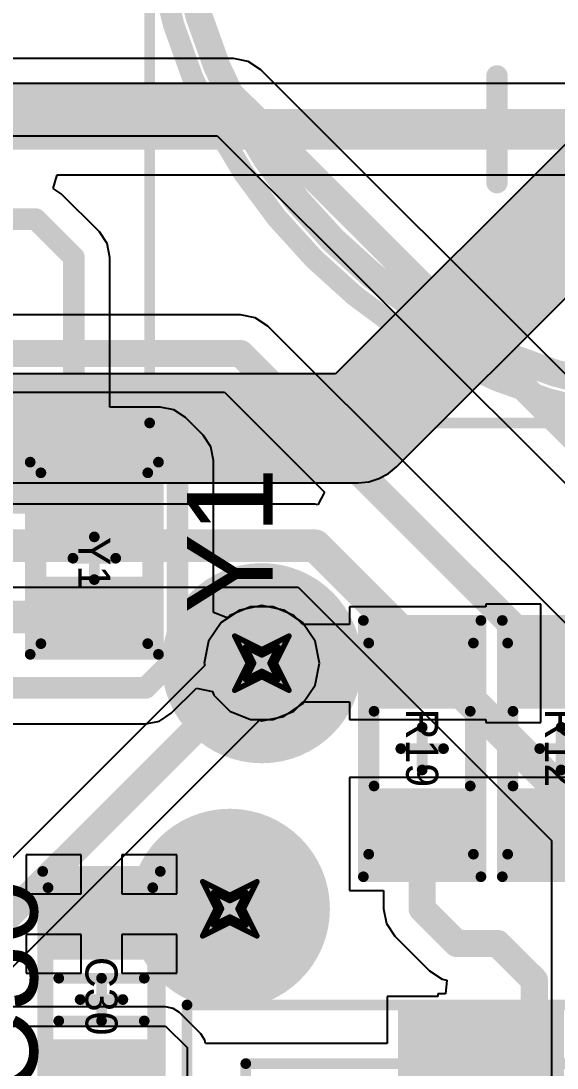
# Model space of a CAD drawing. Header units: millimetres. Extents: x -0.2 to 11.1, y -5.4 to 4.7.
# Drawn here: x 1.7184 to 1.9158, y 1.6381 to 2.0242 of the extents above; entities that cross this region are included whole.
import ezdxf

# ---------------------------------------------------------------- set-up
doc = ezdxf.new("R2010")
doc.units = ezdxf.units.MM
doc.header["$MEASUREMENT"] = 0
for name, color, linetype in [('BottomLayer', 5, 'Continuous'), ('DrillDrawing', 1, 'Continuous'), ('InternalPlane1', 76, 'Continuous'), ('InternalPlane2', 16, 'Continuous'), ('Mechanical1', 6, 'Continuous'), ('Mechanical3', 76, 'Continuous'), ('Mechanical5', 56, 'Continuous'), ('TopLayer', 1, 'Continuous'), ('TopOverlay', 2, 'Continuous'), ('TopPaste', 8, 'Continuous'), ('TopSolder', 216, 'Continuous'), ('ViaHoleLayer', 16, 'Continuous')]:
    doc.layers.add(name, color=color, linetype=linetype)
doc.styles.add('Arial', font='arial.ttf', dxfattribs={"height": 0.2})

# ---------------------------------------------------------------- blocks, each defined once
blk = doc.blocks.new('ABS05_4')
at = {"layer": 'TopLayer'}
for points in [[(-0.031496, 0.01968505), (-0.011811, 0.01968505), (-0.011811, -0.01968505), (-0.031496, -0.01968505)], [(0.0118111, 0.01968505), (0.0314961, 0.01968505), (0.0314961, -0.01968505), (0.0118111, -0.01968505)]]:
    blk.add_hatch(color=1, dxfattribs=at).paths.add_polyline_path(points)
at = {"layer": 'TopPaste'}
for points in [[(-0.036496, 0.02468505), (-0.006811, 0.02468505), (-0.006811, -0.02468505), (-0.036496, -0.02468505)], [(0.0068111, 0.02468505), (0.0364961, 0.02468505), (0.0364961, -0.02468505), (0.0068111, -0.02468505)]]:
    blk.add_hatch(color=8, dxfattribs=at).paths.add_polyline_path(points)
at = {"layer": 'TopSolder'}
for points in [[(-0.0334645, 0.02165355), (-0.0098425, 0.02165355), (-0.0098425, -0.02165355), (-0.0334645, -0.02165355)], [(0.0098426, 0.02165355), (0.0334646, 0.02165355), (0.0334646, -0.02165355), (0.0098426, -0.02165355)]]:
    blk.add_hatch(color=216, dxfattribs=at).paths.add_polyline_path(points)
at = {"layer": 'Mechanical1', "const_width": 0.003937}
for points in [[(-0.0314961, -0.019685), (-0.0314961, 0.019685)], [(0.0314961, 0.019685), (-0.0314961, 0.019685)], [(0.0314961, -0.019685), (0.0314961, 0.019685)], [(0.0314961, -0.019685), (-0.0314961, -0.019685)]]:
    blk.add_lwpolyline(points, dxfattribs=at)
at = {"layer": 'Mechanical1', "const_width": 0.0019685}
for points in [[(-0.0324803, 0.019685, 1), (-0.0305119, 0.019685, 1)], [(-0.0324803, 0.019685, 1), (-0.0305119, 0.019685, 1)], [(0.0305119, 0.019685, 1), (0.0324803, 0.019685, 1)], [(0.0305119, 0.019685, 1), (0.0324803, 0.019685, 1)], [(-0.0324803, -0.019685, 1), (-0.0305119, -0.019685, 1)], [(-0.0324803, -0.019685, 1), (-0.0305119, -0.019685, 1)], [(0.0305119, -0.019685, 1), (0.0324803, -0.019685, 1)], [(0.0305119, -0.019685, 1), (0.0324803, -0.019685, 1)]]:
    blk.add_lwpolyline(points, format="xyb", close=True, dxfattribs=at)
at = {"layer": 'Mechanical3', "const_width": 0.003937}
for points in [[(0.0354331, 0.023622), (-0.035433, 0.023622)], [(-0.035433, -0.023622), (-0.035433, 0.023622)], [(0.0354331, -0.023622), (0.0354331, 0.023622)], [(0, -0.007874), (0, 0.007874)], [(0.007874, 0), (-0.007874, 0)], [(0.0354331, -0.023622), (-0.035433, -0.023622)]]:
    blk.add_lwpolyline(points, dxfattribs=at)
at = {"layer": 'Mechanical3', "const_width": 0.0019685}
for points in [[(-0.0364172, 0.023622, 1), (-0.0344488, 0.023622, 1)], [(-0.0364172, 0.023622, 1), (-0.0344488, 0.023622, 1)], [(0.0344489, 0.023622, 1), (0.0364173, 0.023622, 1)], [(0.0344489, 0.023622, 1), (0.0364173, 0.023622, 1)], [(-0.0009842, 0.007874, 1), (0.0009842, 0.007874, 1)], [(-0.0088582, 0, 1), (-0.0068898, 0, 1)], [(0.0068898, 0, 1), (0.0088582, 0, 1)], [(-0.0009842, -0.007874, 1), (0.0009842, -0.007874, 1)], [(-0.0364172, -0.023622, 1), (-0.0344488, -0.023622, 1)], [(-0.0364172, -0.023622, 1), (-0.0344488, -0.023622, 1)], [(0.0344489, -0.023622, 1), (0.0364173, -0.023622, 1)], [(0.0344489, -0.023622, 1), (0.0364173, -0.023622, 1)]]:
    blk.add_lwpolyline(points, format="xyb", close=True, dxfattribs=at)
at = {"layer": 'Mechanical5', "const_width": 0.003937}
for points in [[(0.0354331, 0.023622), (-0.0354331, 0.023622)], [(-0.0354331, -0.023622), (-0.0354331, 0.023622)], [(0.0354331, -0.023622), (0.0354331, 0.023622)], [(0.0354331, -0.023622), (-0.0354331, -0.023622)]]:
    blk.add_lwpolyline(points, dxfattribs=at)
at = {"layer": 'Mechanical5', "const_width": 0.0019685}
for points in [[(-0.0364173, 0.023622, 1), (-0.0344489, 0.023622, 1)], [(-0.0364173, 0.023622, 1), (-0.0344489, 0.023622, 1)], [(0.0344489, 0.023622, 1), (0.0364173, 0.023622, 1)], [(0.0344489, 0.023622, 1), (0.0364173, 0.023622, 1)], [(-0.0364173, -0.023622, 1), (-0.0344489, -0.023622, 1)], [(-0.0364173, -0.023622, 1), (-0.0344489, -0.023622, 1)], [(0.0344489, -0.023622, 1), (0.0364173, -0.023622, 1)], [(0.0344489, -0.023622, 1), (0.0364173, -0.023622, 1)]]:
    blk.add_lwpolyline(points, format="xyb", close=True, dxfattribs=at)
at = {"layer": 'TopOverlay', "const_width": 0.003937}
for points in [[(0.0354331, 0.023622), (-0.0354331, 0.023622)], [(-0.0354331, -0.023622), (-0.0354331, 0.023622)], [(0.0354331, -0.023622), (0.0354331, 0.023622)], [(0.0354331, -0.023622), (-0.0354331, -0.023622)]]:
    blk.add_lwpolyline(points, dxfattribs=at)
at = {"layer": 'TopOverlay', "const_width": 0.0019685}
for points in [[(-0.0364173, 0.023622, 1), (-0.0344489, 0.023622, 1)], [(-0.0364173, 0.023622, 1), (-0.0344489, 0.023622, 1)], [(0.0344489, 0.023622, 1), (0.0364173, 0.023622, 1)], [(0.0344489, 0.023622, 1), (0.0364173, 0.023622, 1)], [(-0.0364173, -0.023622, 1), (-0.0344489, -0.023622, 1)], [(-0.0364173, -0.023622, 1), (-0.0344489, -0.023622, 1)], [(0.0344489, -0.023622, 1), (0.0364173, -0.023622, 1)], [(0.0344489, -0.023622, 1), (0.0364173, -0.023622, 1)]]:
    blk.add_lwpolyline(points, format="xyb", close=True, dxfattribs=at)
at = {"layer": 'Mechanical5'}
blk.add_text('Y1', height=0.011811, dxfattribs=at).set_placement((-0.0078713, -0.0059036))
blk = doc.blocks.new('LQFP_48_10')
at = {"layer": 'TopLayer'}
for points in [[(-0.14370075, -0.0629921), (-0.14370075, -0.0748031), (-0.19094485, -0.0748031), (-0.19094485, -0.0629921)], [(-0.14370075, -0.0826771), (-0.14370075, -0.0944881), (-0.19094485, -0.0944881), (-0.19094485, -0.0826771)], [(-0.14370075, -0.1023622), (-0.14370075, -0.1141732), (-0.19094485, -0.1141732), (-0.19094485, -0.1023622)]]:
    blk.add_hatch(color=1, dxfattribs=at).paths.add_polyline_path(points)
at = {"layer": 'TopPaste'}
for points in [[(-0.13870075, -0.0579921), (-0.13870075, -0.0798031), (-0.19594485, -0.0798031), (-0.19594485, -0.0579921)], [(-0.13870075, -0.0776771), (-0.13870075, -0.0994881), (-0.19594485, -0.0994881), (-0.19594485, -0.0776771)], [(-0.13870075, -0.0973622), (-0.13870075, -0.1191732), (-0.19594485, -0.1191732), (-0.19594485, -0.0973622)]]:
    blk.add_hatch(color=8, dxfattribs=at).paths.add_polyline_path(points)
at = {"layer": 'TopSolder'}
for points in [[(-0.14173225, -0.0610236), (-0.14173225, -0.0767716), (-0.19291335, -0.0767716), (-0.19291335, -0.0610236)], [(-0.14173225, -0.0807086), (-0.14173225, -0.0964566), (-0.19291335, -0.0964566), (-0.19291335, -0.0807086)], [(-0.14173225, -0.1003937), (-0.14173225, -0.1161417), (-0.19291335, -0.1161417), (-0.19291335, -0.1003937)]]:
    blk.add_hatch(color=216, dxfattribs=at).paths.add_polyline_path(points)
at = {"layer": 'Mechanical1', "const_width": 0.003937}
for points in [[(-0.1751969, -0.1751969), (-0.1751969, 0.1791339)], [(0.1791339, -0.1751969), (-0.1751969, -0.1751969)]]:
    blk.add_lwpolyline(points, dxfattribs=at)
at = {"layer": 'Mechanical1', "const_width": 0.0019685}
blk.add_lwpolyline([(-0.1761811, -0.1751969, 1), (-0.1742127, -0.1751969, 1)], format="xyb", close=True, dxfattribs=at)
blk.add_lwpolyline([(-0.1761811, -0.1751969, 1), (-0.1742127, -0.1751969, 1)], format="xyb", close=True, dxfattribs=at)
at = {"layer": 'Mechanical3', "const_width": 0.003937}
for points in [[(-0.1968504, -0.1968504), (-0.1968504, 0.1968504)], [(0.1968504, -0.1968504), (-0.1968504, -0.1968504)]]:
    blk.add_lwpolyline(points, dxfattribs=at)
at = {"layer": 'Mechanical3', "const_width": 0.0019685}
blk.add_lwpolyline([(-0.1978346, -0.1968504, 1), (-0.1958662, -0.1968504, 1)], format="xyb", close=True, dxfattribs=at)
blk.add_lwpolyline([(-0.1978346, -0.1968504, 1), (-0.1958662, -0.1968504, 1)], format="xyb", close=True, dxfattribs=at)
at = {"layer": 'Mechanical5', "const_width": 0.003937}
for points in [[(-0.1968504, -0.1968504), (-0.1968504, 0.1968504)], [(0.1968504, -0.1968504), (-0.1968504, -0.1968504)]]:
    blk.add_lwpolyline(points, dxfattribs=at)
at = {"layer": 'Mechanical5', "const_width": 0.0019685}
blk.add_lwpolyline([(-0.1978346, -0.1968504, 1), (-0.1958662, -0.1968504, 1)], format="xyb", close=True, dxfattribs=at)
blk.add_lwpolyline([(-0.1978346, -0.1968504, 1), (-0.1958662, -0.1968504, 1)], format="xyb", close=True, dxfattribs=at)
blk = doc.blocks.new('R0603_37')
at = {"layer": 'TopLayer'}
for points in [[(-0.0196889, -0.01771655), (-0.0433109, -0.01771655), (-0.0433109, 0.01771655), (-0.0196889, 0.01771655)], [(0.0196891, 0.01771655), (0.0433111, 0.01771655), (0.0433111, -0.01771655), (0.0196891, -0.01771655)]]:
    blk.add_hatch(color=1, dxfattribs=at).paths.add_polyline_path(points)
at = {"layer": 'TopPaste'}
for points in [[(-0.0146889, -0.02271655), (-0.0483109, -0.02271655), (-0.0483109, 0.02271655), (-0.0146889, 0.02271655)], [(0.0146891, 0.02271655), (0.0483111, 0.02271655), (0.0483111, -0.02271655), (0.0146891, -0.02271655)]]:
    blk.add_hatch(color=8, dxfattribs=at).paths.add_polyline_path(points)
at = {"layer": 'TopSolder'}
for points in [[(-0.0177204, -0.01968505), (-0.0452794, -0.01968505), (-0.0452794, 0.01968505), (-0.0177204, 0.01968505)], [(0.0177206, 0.01968505), (0.0452796, 0.01968505), (0.0452796, -0.01968505), (0.0177206, -0.01968505)]]:
    blk.add_hatch(color=216, dxfattribs=at).paths.add_polyline_path(points)
at = {"layer": 'Mechanical1', "const_width": 0.003937}
for points in [[(0.0389172, 0.0188754), (-0.0389172, 0.0188754)], [(-0.0389172, -0.019685), (-0.0389172, 0.0188754)], [(0.0389172, -0.019685), (0.0389172, 0.0188754)], [(0.0389172, -0.019685), (-0.0389172, -0.019685)]]:
    blk.add_lwpolyline(points, dxfattribs=at)
at = {"layer": 'Mechanical1', "const_width": 0.0019685}
for points in [[(-0.0399014, 0.0188754, 1), (-0.037933, 0.0188754, 1)], [(-0.0399014, 0.0188754, 1), (-0.037933, 0.0188754, 1)], [(0.037933, 0.0188754, 1), (0.0399014, 0.0188754, 1)], [(0.037933, 0.0188754, 1), (0.0399014, 0.0188754, 1)], [(-0.0399014, -0.019685, 1), (-0.037933, -0.019685, 1)], [(-0.0399014, -0.019685, 1), (-0.037933, -0.019685, 1)], [(0.037933, -0.019685, 1), (0.0399014, -0.019685, 1)], [(0.037933, -0.019685, 1), (0.0399014, -0.019685, 1)]]:
    blk.add_lwpolyline(points, format="xyb", close=True, dxfattribs=at)
at = {"layer": 'Mechanical3', "const_width": 0.003937}
for points in [[(-0.0472441, -0.0216535), (-0.0472441, 0.0216535)], [(0.0472441, 0.0216535), (-0.0472441, 0.0216535)], [(0.0472441, -0.0216535), (0.0472441, 0.0216535)], [(0, -0.007874), (0, 0.007874)], [(0.007874, 0), (-0.007874, 0)], [(0.0472441, -0.0216535), (-0.0472441, -0.0216535)]]:
    blk.add_lwpolyline(points, dxfattribs=at)
at = {"layer": 'Mechanical3', "const_width": 0.0019685}
for points in [[(-0.0482283, 0.0216535, 1), (-0.0462599, 0.0216535, 1)], [(-0.0482283, 0.0216535, 1), (-0.0462599, 0.0216535, 1)], [(0.0462599, 0.0216535, 1), (0.0482283, 0.0216535, 1)], [(0.0462599, 0.0216535, 1), (0.0482283, 0.0216535, 1)], [(-0.0009842, 0.007874, 1), (0.0009842, 0.007874, 1)], [(-0.0088582, 0, 1), (-0.0068898, 0, 1)], [(0.0068898, 0, 1), (0.0088582, 0, 1)], [(-0.0009842, -0.007874, 1), (0.0009842, -0.007874, 1)], [(-0.0482283, -0.0216535, 1), (-0.0462599, -0.0216535, 1)], [(-0.0482283, -0.0216535, 1), (-0.0462599, -0.0216535, 1)], [(0.0462599, -0.0216535, 1), (0.0482283, -0.0216535, 1)], [(0.0462599, -0.0216535, 1), (0.0482283, -0.0216535, 1)]]:
    blk.add_lwpolyline(points, format="xyb", close=True, dxfattribs=at)
at = {"layer": 'Mechanical5', "const_width": 0.003937}
for points in [[(-0.0472441, -0.0216535), (-0.0472441, 0.0216535)], [(0.0472441, 0.0216535), (-0.0472441, 0.0216535)], [(0.0472441, -0.0216535), (0.0472441, 0.0216535)], [(0.0472441, -0.0216535), (-0.0472441, -0.0216535)]]:
    blk.add_lwpolyline(points, dxfattribs=at)
at = {"layer": 'Mechanical5', "const_width": 0.0019685}
for points in [[(-0.0482283, 0.0216535, 1), (-0.0462599, 0.0216535, 1)], [(-0.0482283, 0.0216535, 1), (-0.0462599, 0.0216535, 1)], [(0.0462599, 0.0216535, 1), (0.0482283, 0.0216535, 1)], [(0.0462599, 0.0216535, 1), (0.0482283, 0.0216535, 1)], [(-0.0482283, -0.0216535, 1), (-0.0462599, -0.0216535, 1)], [(-0.0482283, -0.0216535, 1), (-0.0462599, -0.0216535, 1)], [(0.0462599, -0.0216535, 1), (0.0482283, -0.0216535, 1)], [(0.0462599, -0.0216535, 1), (0.0482283, -0.0216535, 1)]]:
    blk.add_lwpolyline(points, format="xyb", close=True, dxfattribs=at)
at = {"layer": 'TopOverlay', "const_width": 0.003937}
for points in [[(0.0137795, 0.0177165), (-0.0137795, 0.0177165)], [(0.0137795, -0.0177165), (-0.0137795, -0.0177165)]]:
    blk.add_lwpolyline(points, dxfattribs=at)
at = {"layer": 'TopOverlay', "const_width": 0.0019685}
for points in [[(-0.0147637, 0.0177165, 1), (-0.0127953, 0.0177165, 1)], [(0.0127953, 0.0177165, 1), (0.0147637, 0.0177165, 1)], [(-0.0147637, -0.0177165, 1), (-0.0127953, -0.0177165, 1)], [(0.0127953, -0.0177165, 1), (0.0147637, -0.0177165, 1)]]:
    blk.add_lwpolyline(points, format="xyb", close=True, dxfattribs=at)
at = {"layer": 'Mechanical5'}
blk.add_text('R19', height=0.011811, dxfattribs=at).set_placement((-0.0147588, -0.0059033))
blk = doc.blocks.new('R0603_44')
at = {"layer": 'TopLayer'}
for points in [[(-0.0196889, -0.01771655), (-0.0433109, -0.01771655), (-0.0433109, 0.01771655), (-0.0196889, 0.01771655)], [(0.0196891, 0.01771655), (0.0433111, 0.01771655), (0.0433111, -0.01771655), (0.0196891, -0.01771655)]]:
    blk.add_hatch(color=1, dxfattribs=at).paths.add_polyline_path(points)
at = {"layer": 'TopPaste'}
for points in [[(-0.0146889, -0.02271655), (-0.0483109, -0.02271655), (-0.0483109, 0.02271655), (-0.0146889, 0.02271655)], [(0.0146891, 0.02271655), (0.0483111, 0.02271655), (0.0483111, -0.02271655), (0.0146891, -0.02271655)]]:
    blk.add_hatch(color=8, dxfattribs=at).paths.add_polyline_path(points)
at = {"layer": 'TopSolder'}
for points in [[(-0.0177204, -0.01968505), (-0.0452794, -0.01968505), (-0.0452794, 0.01968505), (-0.0177204, 0.01968505)], [(0.0177206, 0.01968505), (0.0452796, 0.01968505), (0.0452796, -0.01968505), (0.0177206, -0.01968505)]]:
    blk.add_hatch(color=216, dxfattribs=at).paths.add_polyline_path(points)
at = {"layer": 'Mechanical1', "const_width": 0.003937}
for points in [[(0.0389172, 0.0188754), (-0.0389172, 0.0188754)], [(-0.0389172, -0.019685), (-0.0389172, 0.0188754)], [(0.0389172, -0.019685), (0.0389172, 0.0188754)], [(0.0389172, -0.019685), (-0.0389172, -0.019685)]]:
    blk.add_lwpolyline(points, dxfattribs=at)
at = {"layer": 'Mechanical1', "const_width": 0.0019685}
for points in [[(-0.0399014, 0.0188754, 1), (-0.037933, 0.0188754, 1)], [(-0.0399014, 0.0188754, 1), (-0.037933, 0.0188754, 1)], [(0.037933, 0.0188754, 1), (0.0399014, 0.0188754, 1)], [(0.037933, 0.0188754, 1), (0.0399014, 0.0188754, 1)], [(-0.0399014, -0.019685, 1), (-0.037933, -0.019685, 1)], [(-0.0399014, -0.019685, 1), (-0.037933, -0.019685, 1)], [(0.037933, -0.019685, 1), (0.0399014, -0.019685, 1)], [(0.037933, -0.019685, 1), (0.0399014, -0.019685, 1)]]:
    blk.add_lwpolyline(points, format="xyb", close=True, dxfattribs=at)
at = {"layer": 'Mechanical3', "const_width": 0.003937}
for points in [[(-0.0472441, -0.0216535), (-0.0472441, 0.0216535)], [(0.0472441, 0.0216535), (-0.0472441, 0.0216535)], [(0.0472441, -0.0216535), (0.0472441, 0.0216535)], [(0, -0.007874), (0, 0.007874)], [(0.007874, 0), (-0.007874, 0)], [(0.0472441, -0.0216535), (-0.0472441, -0.0216535)]]:
    blk.add_lwpolyline(points, dxfattribs=at)
at = {"layer": 'Mechanical3', "const_width": 0.0019685}
for points in [[(-0.0482283, 0.0216535, 1), (-0.0462599, 0.0216535, 1)], [(-0.0482283, 0.0216535, 1), (-0.0462599, 0.0216535, 1)], [(0.0462599, 0.0216535, 1), (0.0482283, 0.0216535, 1)], [(0.0462599, 0.0216535, 1), (0.0482283, 0.0216535, 1)], [(-0.0009842, 0.007874, 1), (0.0009842, 0.007874, 1)], [(-0.0088582, 0, 1), (-0.0068898, 0, 1)], [(0.0068898, 0, 1), (0.0088582, 0, 1)], [(-0.0009842, -0.007874, 1), (0.0009842, -0.007874, 1)], [(-0.0482283, -0.0216535, 1), (-0.0462599, -0.0216535, 1)], [(-0.0482283, -0.0216535, 1), (-0.0462599, -0.0216535, 1)], [(0.0462599, -0.0216535, 1), (0.0482283, -0.0216535, 1)], [(0.0462599, -0.0216535, 1), (0.0482283, -0.0216535, 1)]]:
    blk.add_lwpolyline(points, format="xyb", close=True, dxfattribs=at)
at = {"layer": 'Mechanical5', "const_width": 0.003937}
for points in [[(-0.0472441, -0.0216535), (-0.0472441, 0.0216535)], [(0.0472441, 0.0216535), (-0.0472441, 0.0216535)], [(0.0472441, -0.0216535), (0.0472441, 0.0216535)], [(0.0472441, -0.0216535), (-0.0472441, -0.0216535)]]:
    blk.add_lwpolyline(points, dxfattribs=at)
at = {"layer": 'Mechanical5', "const_width": 0.0019685}
for points in [[(-0.0482283, 0.0216535, 1), (-0.0462599, 0.0216535, 1)], [(-0.0482283, 0.0216535, 1), (-0.0462599, 0.0216535, 1)], [(0.0462599, 0.0216535, 1), (0.0482283, 0.0216535, 1)], [(0.0462599, 0.0216535, 1), (0.0482283, 0.0216535, 1)], [(-0.0482283, -0.0216535, 1), (-0.0462599, -0.0216535, 1)], [(-0.0482283, -0.0216535, 1), (-0.0462599, -0.0216535, 1)], [(0.0462599, -0.0216535, 1), (0.0482283, -0.0216535, 1)], [(0.0462599, -0.0216535, 1), (0.0482283, -0.0216535, 1)]]:
    blk.add_lwpolyline(points, format="xyb", close=True, dxfattribs=at)
at = {"layer": 'TopOverlay', "const_width": 0.003937}
for points in [[(0.0137795, 0.0177165), (-0.0137795, 0.0177165)], [(0.0137795, -0.0177165), (-0.0137795, -0.0177165)]]:
    blk.add_lwpolyline(points, dxfattribs=at)
at = {"layer": 'TopOverlay', "const_width": 0.0019685}
for points in [[(-0.0147637, 0.0177165, 1), (-0.0127953, 0.0177165, 1)], [(0.0127953, 0.0177165, 1), (0.0147637, 0.0177165, 1)], [(-0.0147637, -0.0177165, 1), (-0.0127953, -0.0177165, 1)], [(0.0127953, -0.0177165, 1), (0.0147637, -0.0177165, 1)]]:
    blk.add_lwpolyline(points, format="xyb", close=True, dxfattribs=at)
at = {"layer": 'Mechanical5'}
blk.add_text('R12', height=0.011811, dxfattribs=at).set_placement((-0.0147589, -0.0059032))
blk = doc.blocks.new('C0603_CER_98')
at = {"layer": 'TopLayer'}
for points in [[(-0.0196889, -0.01771655), (-0.0433109, -0.01771655), (-0.0433109, 0.01771655), (-0.0196889, 0.01771655)], [(0.0196891, 0.01771655), (0.0433111, 0.01771655), (0.0433111, -0.01771655), (0.0196891, -0.01771655)]]:
    blk.add_hatch(color=1, dxfattribs=at).paths.add_polyline_path(points)
at = {"layer": 'TopPaste'}
for points in [[(-0.0146889, -0.02271655), (-0.0483109, -0.02271655), (-0.0483109, 0.02271655), (-0.0146889, 0.02271655)], [(0.0146891, 0.02271655), (0.0483111, 0.02271655), (0.0483111, -0.02271655), (0.0146891, -0.02271655)]]:
    blk.add_hatch(color=8, dxfattribs=at).paths.add_polyline_path(points)
at = {"layer": 'TopSolder'}
for points in [[(-0.0177204, -0.01968505), (-0.0452794, -0.01968505), (-0.0452794, 0.01968505), (-0.0177204, 0.01968505)], [(0.0177206, 0.01968505), (0.0452796, 0.01968505), (0.0452796, -0.01968505), (0.0177206, -0.01968505)]]:
    blk.add_hatch(color=216, dxfattribs=at).paths.add_polyline_path(points)
at = {"layer": 'Mechanical1', "const_width": 0.003937}
for points in [[(0.0433071, 0.0188754), (-0.0412416, 0.0188754)], [(-0.0412416, -0.019685), (-0.0412416, 0.0188754)], [(0.0433071, -0.019685), (0.0433071, 0.0188754)], [(0.0433071, -0.019685), (-0.0412416, -0.019685)]]:
    blk.add_lwpolyline(points, dxfattribs=at)
at = {"layer": 'Mechanical1', "const_width": 0.0019685}
for points in [[(-0.0422258, 0.0188754, 1), (-0.0402574, 0.0188754, 1)], [(-0.0422258, 0.0188754, 1), (-0.0402574, 0.0188754, 1)], [(0.0423229, 0.0188754, 1), (0.0442913, 0.0188754, 1)], [(0.0423229, 0.0188754, 1), (0.0442913, 0.0188754, 1)], [(-0.0422258, -0.019685, 1), (-0.0402574, -0.019685, 1)], [(-0.0422258, -0.019685, 1), (-0.0402574, -0.019685, 1)], [(0.0423229, -0.019685, 1), (0.0442913, -0.019685, 1)], [(0.0423229, -0.019685, 1), (0.0442913, -0.019685, 1)]]:
    blk.add_lwpolyline(points, format="xyb", close=True, dxfattribs=at)
at = {"layer": 'Mechanical3', "const_width": 0.003937}
for points in [[(-0.0472441, -0.0216535), (-0.0472441, 0.0216535)], [(0.0472441, 0.0216535), (-0.0472441, 0.0216535)], [(0.0472441, -0.0216535), (0.0472441, 0.0216535)], [(0, -0.007874), (0, 0.007874)], [(0.007874, 0), (-0.007874, 0)], [(0.0472441, -0.0216535), (-0.0472441, -0.0216535)]]:
    blk.add_lwpolyline(points, dxfattribs=at)
at = {"layer": 'Mechanical3', "const_width": 0.0019685}
for points in [[(-0.0482283, 0.0216535, 1), (-0.0462599, 0.0216535, 1)], [(-0.0482283, 0.0216535, 1), (-0.0462599, 0.0216535, 1)], [(0.0462599, 0.0216535, 1), (0.0482283, 0.0216535, 1)], [(0.0462599, 0.0216535, 1), (0.0482283, 0.0216535, 1)], [(-0.0009842, 0.007874, 1), (0.0009842, 0.007874, 1)], [(-0.0088582, 0, 1), (-0.0068898, 0, 1)], [(0.0068898, 0, 1), (0.0088582, 0, 1)], [(-0.0009842, -0.007874, 1), (0.0009842, -0.007874, 1)], [(-0.0482283, -0.0216535, 1), (-0.0462599, -0.0216535, 1)], [(-0.0482283, -0.0216535, 1), (-0.0462599, -0.0216535, 1)], [(0.0462599, -0.0216535, 1), (0.0482283, -0.0216535, 1)], [(0.0462599, -0.0216535, 1), (0.0482283, -0.0216535, 1)]]:
    blk.add_lwpolyline(points, format="xyb", close=True, dxfattribs=at)
at = {"layer": 'Mechanical5', "const_width": 0.003937}
for points in [[(-0.0472441, -0.0216535), (-0.0472441, 0.0216535)], [(0.0472441, 0.0216535), (-0.0472441, 0.0216535)], [(0.0472441, -0.0216535), (0.0472441, 0.0216535)], [(0.0472441, -0.0216535), (-0.0472441, -0.0216535)]]:
    blk.add_lwpolyline(points, dxfattribs=at)
at = {"layer": 'Mechanical5', "const_width": 0.0019685}
for points in [[(-0.0482283, 0.0216535, 1), (-0.0462599, 0.0216535, 1)], [(-0.0482283, 0.0216535, 1), (-0.0462599, 0.0216535, 1)], [(0.0462599, 0.0216535, 1), (0.0482283, 0.0216535, 1)], [(0.0462599, 0.0216535, 1), (0.0482283, 0.0216535, 1)], [(-0.0482283, -0.0216535, 1), (-0.0462599, -0.0216535, 1)], [(-0.0482283, -0.0216535, 1), (-0.0462599, -0.0216535, 1)], [(0.0462599, -0.0216535, 1), (0.0482283, -0.0216535, 1)], [(0.0462599, -0.0216535, 1), (0.0482283, -0.0216535, 1)]]:
    blk.add_lwpolyline(points, format="xyb", close=True, dxfattribs=at)
at = {"layer": 'TopOverlay', "const_width": 0.003937}
for points in [[(-0.007874, -0.015748), (-0.007874, 0.015748)], [(0.007874, -0.015748), (0.007874, 0.015748)]]:
    blk.add_lwpolyline(points, dxfattribs=at)
at = {"layer": 'TopOverlay', "const_width": 0.0019685}
for points in [[(-0.0088582, 0.015748, 1), (-0.0068898, 0.015748, 1)], [(0.0068898, 0.015748, 1), (0.0088582, 0.015748, 1)], [(-0.0088582, -0.015748, 1), (-0.0068898, -0.015748, 1)], [(0.0068898, -0.015748, 1), (0.0088582, -0.015748, 1)]]:
    blk.add_lwpolyline(points, format="xyb", close=True, dxfattribs=at)
at = {"layer": 'Mechanical5'}
blk.add_text('C30', height=0.011811, dxfattribs=at).set_placement((-0.0157427, -0.0059033))
blk = doc.blocks.new('CAP_RADIAL_D10_P5_109')
at = {"layer": 'Mechanical1', "const_width": 0.003937}
for points in [[(0.2066929, 0.2066929), (-0.206693, 0.2066929)], [(0.2066929, 0.2066929), (0.2066929, -0.2066929)]]:
    blk.add_lwpolyline(points, dxfattribs=at)
at = {"layer": 'Mechanical1', "const_width": 0.0019685}
blk.add_lwpolyline([(0.2057087, 0.2066929, 1), (0.2076771, 0.2066929, 1)], format="xyb", close=True, dxfattribs=at)
blk.add_lwpolyline([(0.2057087, 0.2066929, 1), (0.2076771, 0.2066929, 1)], format="xyb", close=True, dxfattribs=at)
at = {"layer": 'Mechanical3', "const_width": 0.01}
blk.add_lwpolyline([(0.1968504, 0, 1), (-0.1968504, 0, 1)], format="xyb", close=True, dxfattribs=at)
at = {"layer": 'Mechanical5', "const_width": 0.01}
blk.add_lwpolyline([(0.1968504, 0, 1), (-0.1968504, 0, 1)], format="xyb", close=True, dxfattribs=at)
at = {"layer": 'TopOverlay'}
for points, const_width in [([(0.2066929, 0, 1), (-0.2066929, 0, 1)], 0.007874), ([(0.0767717, 0.1181102, 1), (0.0807087, 0.1181102, 1)], 0.003937), ([(0.0570866, 0.0984252, 1), (0.0610236, 0.0984252, 1)], 0.003937), ([(0.0964567, 0.0984252, 1), (0.1003937, 0.0984252, 1)], 0.003937), ([(0.0767717, 0.0787402, 1), (0.0807087, 0.0787402, 1)], 0.003937)]:
    blk.add_lwpolyline(points, format="xyb", close=True, dxfattribs=dict(at, const_width=const_width))
at = {"layer": 'TopOverlay', "const_width": 0.007874}
for points in [[(0.0787402, 0.1181102), (0.0787402, 0.0787402)], [(0.0984252, 0.0984252), (0.0590551, 0.0984252)]]:
    blk.add_lwpolyline(points, dxfattribs=at)

msp = doc.modelspace()

# ---------------------------------------------------------------- hatches: boundary and pattern name
at = {"layer": 'BottomLayer'}
h = msp.add_hatch(color=5, dxfattribs=at)
edge = h.paths.add_edge_path()
edge.add_arc((1.8070866, 1.7874016), 0.011811, 0, 360)
h = msp.add_hatch(color=5, dxfattribs=at)
edge = h.paths.add_edge_path()
edge.add_arc((1.7952756, 1.6968504), 0.011811, 0, 360)
at = {"layer": 'InternalPlane1'}
h = msp.add_hatch(color=76, dxfattribs=at)
edge = h.paths.add_edge_path()
edge.add_arc((1.8070866, 1.7874016), 0.0368897, 0, 360)
at = {"layer": 'InternalPlane2'}
h = msp.add_hatch(color=16, dxfattribs=at)
edge = h.paths.add_edge_path()
edge.add_arc((1.8070866, 1.7874016), 0.0368897, 0, 360)
h = msp.add_hatch(color=16, dxfattribs=at)
edge = h.paths.add_edge_path()
edge.add_arc((1.7952756, 1.6968504), 0.0368897, 0, 360)
at = {"layer": 'TopLayer'}
h = msp.add_hatch(color=1, dxfattribs=at)
edge = h.paths.add_edge_path()
edge.add_arc((1.8070866, 1.7874016), 0.011811, 0, 360)
h = msp.add_hatch(color=1, dxfattribs=at)
edge = h.paths.add_edge_path()
edge.add_arc((1.7952756, 1.6968504), 0.011811, 0, 360)
at = {"layer": 'ViaHoleLayer'}
h = msp.add_hatch(color=16, dxfattribs=at)
edge = h.paths.add_edge_path()
edge.add_arc((1.8070866, 1.7874016), 0.0068897, 0, 360)
h = msp.add_hatch(color=16, dxfattribs=at)
edge = h.paths.add_edge_path()
edge.add_arc((1.7952756, 1.6968504), 0.0068897, 0, 360)

# ---------------------------------------------------------------- linework, layer by layer
at = {"layer": 'BottomLayer'}
for p, q in [((1.7966037, 2.0103373), (1.4055118, 2.0103373)), ((1.7966042, 2.0103374), (1.7966037, 2.0103373)), ((1.8020667, 2.0092507), (1.7966042, 2.0103374)), ((1.8066977, 2.0061565), (1.8020667, 2.0092507)), ((2.0002655, 1.8125887), (1.8066977, 2.0061565)), ((1.4114244, 1.9817887), (1.7906915, 1.9817887)), ((1.7906915, 1.9817887), (1.9800785, 1.7924017)), ((1.7992121, 1.9158491), (1.4249402, 1.9158491)), ((1.7992126, 1.9158492), (1.7992121, 1.9158491)), ((1.8046751, 1.9147625), (1.7992126, 1.9158492)), ((1.8093061, 1.9116683), (1.8046751, 1.9147625)), ((1.9547315, 1.7662428), (1.8093061, 1.9116683)), ((1.4249402, 1.8873005), (1.7932999, 1.8873005)), ((1.7932999, 1.8873005), (1.8301773, 1.8504231)), ((1.8301773, 1.8504231), (1.8277142, 1.8458151)), ((1.8267716, 1.8460026), (1.5706289, 1.8460026)), ((1.8277142, 1.8458151), (1.8267716, 1.8460026)), ((1.5769639, 1.8154148), (1.8204367, 1.8154148)), ((1.8204367, 1.8154148), (1.91384, 1.7220114)), ((1.7989666, 1.8070051), (1.7920827, 1.8024055)), ((1.8070866, 1.8086203), (1.7989666, 1.8070051)), ((1.8152066, 1.8070051), (1.8070866, 1.8086203)), ((1.8220905, 1.8024055), (1.8152066, 1.8070051)), ((1.7920827, 1.8024055), (1.7874831, 1.7955216)), ((1.8266901, 1.7955216), (1.8220905, 1.8024055)), ((1.7874831, 1.7955216), (1.7858679, 1.7874016)), ((1.8283053, 1.7874016), (1.8266901, 1.7955216)), ((1.7860391, 1.7865411), (1.5292766, 1.5297786)), ((1.7858679, 1.7874016), (1.7860391, 1.7865411)), ((1.8266901, 1.7792816), (1.8283053, 1.7874016)), ((1.8220905, 1.7723977), (1.8266901, 1.7792816)), ((1.8152066, 1.7677981), (1.8220905, 1.7723977)), ((1.5536444, 1.5137724), (1.8062261, 1.7663541)), ((1.8062261, 1.7663541), (1.8070866, 1.7661829)), ((1.8070866, 1.7661829), (1.8152066, 1.7677981)), ((1.91384, 1.7220114), (1.91384, 1.5669291))]:
    msp.add_line(p, q, dxfattribs=at)
for points, const_width in [([(1.4055118, 1.996063), (1.7966042, 1.996063)], 0.01), ([(1.7966042, 1.996063), (2.001126, 1.7915412)], 0.01), ([(1.4094488, 1.9015748), (1.7992126, 1.9015748)], 0.01), ([(1.7992126, 1.9015748), (1.9488189, 1.7519685)], 0.01), ([(1.5706289, 1.8307087), (1.8267716, 1.8307087)], 0.012), ([(1.8267716, 1.8307087), (1.9291339, 1.7283464)], 0.012), ([(1.5393701, 1.5196851), (1.8070866, 1.7874016)], 0.01)]:
    msp.add_lwpolyline(points, dxfattribs=dict(at, const_width=const_width))
for points, const_width in [([(1.7941042, 1.996063, 1), (1.7991042, 1.996063, 1)], 0.005), ([(1.7941042, 1.996063, 1), (1.7991042, 1.996063, 1)], 0.005), ([(1.7967126, 1.9015748, 1), (1.8017126, 1.9015748, 1)], 0.005), ([(1.7967126, 1.9015748, 1), (1.8017126, 1.9015748, 1)], 0.005), ([(1.8237716, 1.8307087, 1), (1.8297716, 1.8307087, 1)], 0.006), ([(1.8237716, 1.8307087, 1), (1.8297716, 1.8307087, 1)], 0.006), ([(1.8045866, 1.7874016, 1), (1.8095866, 1.7874016, 1)], 0.005)]:
    msp.add_lwpolyline(points, format="xyb", close=True, dxfattribs=dict(at, const_width=const_width))
at = {"layer": 'DrillDrawing', "const_width": 0.002}
for points in [[(1.7970866, 1.7974016), (1.8070866, 1.7924016)], [(1.7970866, 1.7974016), (1.8020866, 1.7874016)], [(1.8070866, 1.7924016), (1.8170866, 1.7974016)], [(1.8120866, 1.7874016), (1.8170866, 1.7974016)], [(1.8010866, 1.7934016), (1.8070866, 1.7904016)], [(1.8010866, 1.7934016), (1.8040866, 1.7874016)], [(1.8070866, 1.7904016), (1.8130866, 1.7934016)], [(1.8100866, 1.7874016), (1.8130866, 1.7934016)], [(1.7970866, 1.7774016), (1.8020866, 1.7874016)], [(1.8010866, 1.7814016), (1.8040866, 1.7874016)], [(1.8100866, 1.7874016), (1.8130866, 1.7814016)], [(1.8120866, 1.7874016), (1.8170866, 1.7774016)], [(1.8010866, 1.7814016), (1.8070866, 1.7844016)], [(1.8070866, 1.7844016), (1.8130866, 1.7814016)], [(1.7970866, 1.7774016), (1.8070866, 1.7824016)], [(1.8070866, 1.7824016), (1.8170866, 1.7774016)], [(1.7852756, 1.7068504), (1.7952756, 1.7018504)], [(1.7852756, 1.7068504), (1.7902756, 1.6968504)], [(1.7952756, 1.7018504), (1.8052756, 1.7068504)], [(1.8002756, 1.6968504), (1.8052756, 1.7068504)], [(1.7892756, 1.7028504), (1.7952756, 1.6998504)], [(1.7892756, 1.7028504), (1.7922756, 1.6968504)], [(1.7952756, 1.6998504), (1.8012756, 1.7028504)], [(1.7982756, 1.6968504), (1.8012756, 1.7028504)], [(1.7852756, 1.6868504), (1.7902756, 1.6968504)], [(1.7892756, 1.6908504), (1.7922756, 1.6968504)], [(1.7892756, 1.6908504), (1.7952756, 1.6938504)], [(1.7952756, 1.6938504), (1.8012756, 1.6908504)], [(1.7982756, 1.6968504), (1.8012756, 1.6908504)], [(1.8002756, 1.6968504), (1.8052756, 1.6868504)], [(1.7852756, 1.6868504), (1.7952756, 1.6918504)], [(1.7952756, 1.6918504), (1.8052756, 1.6868504)]]:
    msp.add_lwpolyline(points, dxfattribs=at)
at = {"layer": 'DrillDrawing', "const_width": 0.001}
for points in [[(1.7965866, 1.7974016, 1), (1.7975866, 1.7974016, 1)], [(1.7965866, 1.7974016, 1), (1.7975866, 1.7974016, 1)], [(1.8165866, 1.7974016, 1), (1.8175866, 1.7974016, 1)], [(1.8165866, 1.7974016, 1), (1.8175866, 1.7974016, 1)], [(1.8005866, 1.7934016, 1), (1.8015866, 1.7934016, 1)], [(1.8005866, 1.7934016, 1), (1.8015866, 1.7934016, 1)], [(1.8065866, 1.7924016, 1), (1.8075866, 1.7924016, 1)], [(1.8065866, 1.7924016, 1), (1.8075866, 1.7924016, 1)], [(1.8065866, 1.7904016, 1), (1.8075866, 1.7904016, 1)], [(1.8065866, 1.7904016, 1), (1.8075866, 1.7904016, 1)], [(1.8125866, 1.7934016, 1), (1.8135866, 1.7934016, 1)], [(1.8125866, 1.7934016, 1), (1.8135866, 1.7934016, 1)], [(1.8015866, 1.7874016, 1), (1.8025866, 1.7874016, 1)], [(1.8015866, 1.7874016, 1), (1.8025866, 1.7874016, 1)], [(1.8035866, 1.7874016, 1), (1.8045866, 1.7874016, 1)], [(1.8035866, 1.7874016, 1), (1.8045866, 1.7874016, 1)], [(1.8095866, 1.7874016, 1), (1.8105866, 1.7874016, 1)], [(1.8095866, 1.7874016, 1), (1.8105866, 1.7874016, 1)], [(1.8115866, 1.7874016, 1), (1.8125866, 1.7874016, 1)], [(1.8115866, 1.7874016, 1), (1.8125866, 1.7874016, 1)], [(1.8065866, 1.7844016, 1), (1.8075866, 1.7844016, 1)], [(1.8065866, 1.7844016, 1), (1.8075866, 1.7844016, 1)], [(1.8005866, 1.7814016, 1), (1.8015866, 1.7814016, 1)], [(1.8005866, 1.7814016, 1), (1.8015866, 1.7814016, 1)], [(1.8065866, 1.7824016, 1), (1.8075866, 1.7824016, 1)], [(1.8065866, 1.7824016, 1), (1.8075866, 1.7824016, 1)], [(1.8125866, 1.7814016, 1), (1.8135866, 1.7814016, 1)], [(1.8125866, 1.7814016, 1), (1.8135866, 1.7814016, 1)], [(1.7965866, 1.7774016, 1), (1.7975866, 1.7774016, 1)], [(1.7965866, 1.7774016, 1), (1.7975866, 1.7774016, 1)], [(1.8165866, 1.7774016, 1), (1.8175866, 1.7774016, 1)], [(1.8165866, 1.7774016, 1), (1.8175866, 1.7774016, 1)], [(1.7847756, 1.7068504, 1), (1.7857756, 1.7068504, 1)], [(1.7847756, 1.7068504, 1), (1.7857756, 1.7068504, 1)], [(1.8047756, 1.7068504, 1), (1.8057756, 1.7068504, 1)], [(1.8047756, 1.7068504, 1), (1.8057756, 1.7068504, 1)], [(1.7887756, 1.7028504, 1), (1.7897756, 1.7028504, 1)], [(1.7887756, 1.7028504, 1), (1.7897756, 1.7028504, 1)], [(1.7947756, 1.7018504, 1), (1.7957756, 1.7018504, 1)], [(1.7947756, 1.7018504, 1), (1.7957756, 1.7018504, 1)], [(1.8007756, 1.7028504, 1), (1.8017756, 1.7028504, 1)], [(1.8007756, 1.7028504, 1), (1.8017756, 1.7028504, 1)], [(1.7947756, 1.6998504, 1), (1.7957756, 1.6998504, 1)], [(1.7947756, 1.6998504, 1), (1.7957756, 1.6998504, 1)], [(1.7897756, 1.6968504, 1), (1.7907756, 1.6968504, 1)], [(1.7897756, 1.6968504, 1), (1.7907756, 1.6968504, 1)], [(1.7917756, 1.6968504, 1), (1.7927756, 1.6968504, 1)], [(1.7917756, 1.6968504, 1), (1.7927756, 1.6968504, 1)], [(1.7947756, 1.6938504, 1), (1.7957756, 1.6938504, 1)], [(1.7947756, 1.6938504, 1), (1.7957756, 1.6938504, 1)], [(1.7977756, 1.6968504, 1), (1.7987756, 1.6968504, 1)], [(1.7977756, 1.6968504, 1), (1.7987756, 1.6968504, 1)], [(1.7997756, 1.6968504, 1), (1.8007756, 1.6968504, 1)], [(1.7997756, 1.6968504, 1), (1.8007756, 1.6968504, 1)], [(1.7887756, 1.6908504, 1), (1.7897756, 1.6908504, 1)], [(1.7887756, 1.6908504, 1), (1.7897756, 1.6908504, 1)], [(1.7947756, 1.6918504, 1), (1.7957756, 1.6918504, 1)], [(1.7947756, 1.6918504, 1), (1.7957756, 1.6918504, 1)], [(1.8007756, 1.6908504, 1), (1.8017756, 1.6908504, 1)], [(1.8007756, 1.6908504, 1), (1.8017756, 1.6908504, 1)], [(1.7847756, 1.6868504, 1), (1.7857756, 1.6868504, 1)], [(1.7847756, 1.6868504, 1), (1.7857756, 1.6868504, 1)], [(1.8047756, 1.6868504, 1), (1.8057756, 1.6868504, 1)], [(1.8047756, 1.6868504, 1), (1.8057756, 1.6868504, 1)]]:
    msp.add_lwpolyline(points, format="xyb", close=True, dxfattribs=at)
at = {"layer": 'InternalPlane1', "const_width": 0.01}
for points in [[(1.7860788, 1.7221185, -0.176326980708465), (1.8044724, 1.7221185)], [(1.7700075, 1.6876536, -0.176326980708465), (1.7700075, 1.7060472)], [(1.8205437, 1.7060472, -0.1763269807084648), (1.8205437, 1.6876536)], [(1.8044724, 1.6715823, -0.176326980708465), (1.7860788, 1.6715823)]]:
    msp.add_lwpolyline(points, format="xyb", dxfattribs=at)
at = {"layer": 'InternalPlane1', "const_width": 0.005}
for points in [[(1.7835788, 1.7221185, 1), (1.7885788, 1.7221185, 1)], [(1.8019724, 1.7221185, 1), (1.8069724, 1.7221185, 1)], [(1.7675075, 1.7060472, 1), (1.7725075, 1.7060472, 1)], [(1.8180437, 1.7060472, 1), (1.8230437, 1.7060472, 1)], [(1.7675075, 1.6876536, 1), (1.7725075, 1.6876536, 1)], [(1.8180437, 1.6876536, 1), (1.8230437, 1.6876536, 1)], [(1.7835788, 1.6715823, 1), (1.7885788, 1.6715823, 1)], [(1.8019724, 1.6715823, 1), (1.8069724, 1.6715823, 1)]]:
    msp.add_lwpolyline(points, format="xyb", close=True, dxfattribs=at)
at = {"layer": 'InternalPlane2'}
for p, q in [((2.304687, 2.3646043), (1.8341952, 1.8941125)), ((1.8567302, 1.8598051), (2.327222, 2.3302969)), ((1.8341952, 1.8941125), (1.1023622, 1.8941125)), ((1.8502103, 1.8554487), (1.8536848, 1.8573058)), ((1.8536848, 1.8573058), (1.8567302, 1.8598051)), ((1.1106866, 1.8539189), (1.8425196, 1.8539189)), ((1.8425196, 1.8539189), (1.8464403, 1.854305)), ((1.8464403, 1.854305), (1.8502103, 1.8554487))]:
    msp.add_line(p, q, dxfattribs=at)
at = {"layer": 'InternalPlane2', "const_width": 0.04}
for points in [[(1.8425196, 1.8740157), (2.3188976, 2.3503937)], [(1.1023622, 1.8740157), (1.8425196, 1.8740157)]]:
    msp.add_lwpolyline(points, dxfattribs=at)
at = {"layer": 'InternalPlane2', "const_width": 0.02}
msp.add_lwpolyline([(1.8325196, 1.8740157, 1), (1.8525196, 1.8740157, 1)], format="xyb", close=True, dxfattribs=at)
msp.add_lwpolyline([(1.8325196, 1.8740157, 1), (1.8525196, 1.8740157, 1)], format="xyb", close=True, dxfattribs=at)
at = {"layer": 'TopLayer'}
for p, q in [((1.9268722, 2.0010753), (1.6532775, 2.0010753)), ((1.7302247, 1.9624287), (1.7317415, 1.9674287)), ((1.7317415, 1.9674287), (1.9268722, 1.9674287)), ((1.7331392, 1.9604813), (1.7302247, 1.9624287)), ((1.7472401, 1.9463804), (1.7331392, 1.9604813)), ((1.7501134, 1.9420802), (1.7472401, 1.9463804)), ((1.7511223, 1.9370079), (1.7501134, 1.9420802)), ((1.7511223, 1.881853), (1.7511223, 1.9370079)), ((1.7696248, 1.881853), (1.7511223, 1.881853)), ((1.7746972, 1.880844), (1.7696248, 1.881853)), ((1.7789973, 1.8779708), (1.7746972, 1.880844)), ((1.785441, 1.8715271), (1.7789973, 1.8779708)), ((1.7883143, 1.8672269), (1.785441, 1.8715271)), ((1.7893232, 1.8621546), (1.7883143, 1.8672269)), ((1.7893232, 1.8061405), (1.7893232, 1.8621546)), ((1.802947, 1.8082126), (1.7952981, 1.8050443)), ((1.8112262, 1.8082126), (1.802947, 1.8082126)), ((1.8188751, 1.8050443), (1.8112262, 1.8082126)), ((1.8896063, 1.8082164), (1.8394252, 1.8082164)), ((1.8394252, 1.8082164), (1.8394252, 1.8016778)), ((1.9098228, 1.8092164), (1.8896063, 1.8092164)), ((1.8896063, 1.8092164), (1.8896063, 1.8082164)), ((1.9098228, 1.7874054), (1.9098228, 1.8092164)), ((1.7943232, 1.8040694), (1.7893232, 1.8061405)), ((1.7952981, 1.8050443), (1.7943232, 1.8040694)), ((1.8222416, 1.8016778), (1.8188751, 1.8050443)), ((1.8394252, 1.8016778), (1.8222416, 1.8016778)), ((1.9098228, 1.7655944), (1.9098228, 1.7874054)), ((1.7736889, 1.7689253), (1.7829613, 1.7781977)), ((1.7829613, 1.7781977), (1.7888593, 1.7770245)), ((1.7888593, 1.7770245), (1.7894439, 1.7756131)), ((1.7894439, 1.7756131), (1.7952981, 1.7697589)), ((1.8188751, 1.7697589), (1.8222454, 1.7731292)), ((1.8222454, 1.7731292), (1.8394252, 1.7731292)), ((1.8394252, 1.7731292), (1.8394252, 1.7665944)), ((1.7693888, 1.7660521), (1.7736889, 1.7689253)), ((1.7952981, 1.7697589), (1.802947, 1.7665906)), ((1.8112262, 1.7665906), (1.8188751, 1.7697589)), ((1.6512602, 1.7650431), (1.7643164, 1.7650431)), ((1.7643164, 1.7650431), (1.7693888, 1.7660521)), ((1.802947, 1.7665906), (1.8112262, 1.7665906)), ((1.8394252, 1.7665944), (1.8896063, 1.7665944)), ((1.8896063, 1.7665944), (1.8896063, 1.7655944)), ((1.8896063, 1.7655944), (1.9098228, 1.7655944)), ((1.9440393, 1.7452164), (1.8394252, 1.7452164)), ((1.8394252, 1.7452164), (1.8394252, 1.7035944)), ((1.7405315, 1.7166967), (1.720315, 1.7166967)), ((1.720315, 1.7166967), (1.720315, 1.7023855)), ((1.7405315, 1.7023855), (1.7405315, 1.7166967)), ((1.775748, 1.7166967), (1.7555315, 1.7166967)), ((1.7555315, 1.7166967), (1.7555315, 1.7023855)), ((1.775748, 1.7023855), (1.775748, 1.7166967)), ((1.8394252, 1.7035944), (1.8518674, 1.7035944)), ((1.8518674, 1.7035944), (1.8518674, 1.6968509)), ((1.720315, 1.7023855), (1.7405315, 1.7023855)), ((1.7555315, 1.7023855), (1.775748, 1.7023855)), ((1.8518674, 1.6968509), (1.8518673, 1.6968504)), ((1.8518673, 1.6968504), (1.852954, 1.6913879)), ((1.852954, 1.6913879), (1.8560482, 1.6867569)), ((1.7405315, 1.6873855), (1.720315, 1.6873855)), ((1.720315, 1.6873855), (1.720315, 1.6730747)), ((1.7405315, 1.6730747), (1.7405315, 1.6873855)), ((1.775748, 1.6873855), (1.7555315, 1.6873855)), ((1.7555315, 1.6873855), (1.7555315, 1.6730747)), ((1.775748, 1.6730747), (1.775748, 1.6873855)), ((1.8560482, 1.6867569), (1.8688453, 1.6739599)), ((1.720315, 1.6730747), (1.7405315, 1.6730747)), ((1.7555315, 1.6730747), (1.775748, 1.6730747)), ((1.8688453, 1.6739599), (1.8688455, 1.6739596)), ((1.8688455, 1.6739596), (1.8734764, 1.6708654)), ((1.8734764, 1.6708654), (1.8752543, 1.6705117)), ((1.8752543, 1.6705117), (1.8747618, 1.6655117)), ((1.8718899, 1.6645117), (1.8532048, 1.6645117)), ((1.8532048, 1.6645117), (1.8532048, 1.6471836)), ((1.8747618, 1.6655117), (1.8718899, 1.6655117)), ((1.8718899, 1.6655117), (1.8718899, 1.6645117)), ((1.7716536, 1.6606804), (1.6525626, 1.6606804)), ((1.7743849, 1.6601371), (1.7716536, 1.6606804)), ((1.7767003, 1.65859), (1.7743849, 1.6601371)), ((1.7845743, 1.650716), (1.7767003, 1.65859)), ((1.6496063, 1.6535433), (1.7716536, 1.6535433)), ((1.7716536, 1.6535433), (1.7795276, 1.6456693)), ((1.7861214, 1.6484006), (1.7845743, 1.650716)), ((1.7795276, 1.6456693), (1.7795275, 1.61811)), ((1.7863635, 1.6471836), (1.7861214, 1.6484006)), ((1.8532048, 1.6471836), (1.7863635, 1.6471836))]:
    msp.add_line(p, q, dxfattribs=at)
for points, const_width in [([(1.6067843, 1.984252), (1.9724409, 1.984252)], 0.015), ([(1.6823913, 1.9511088), (1.7237667, 1.9511088)], 0.008), ([(1.7237667, 1.9511088), (1.7378676, 1.9370079)], 0.008), ([(1.7378676, 1.8716375), (1.7378676, 1.9370079)], 0.008), ([(1.6512602, 1.8739198), (1.7362205, 1.8739198)], 0.008), ([(1.7362205, 1.8732846), (1.7378676, 1.8716375)], 0.008), ([(1.7378676, 1.8716375), (1.7409068, 1.8685983)], 0.008), ([(1.7409068, 1.8685983), (1.7696248, 1.8685983)], 0.008), ([(1.7696248, 1.8685983), (1.7760685, 1.8621546)], 0.008), ([(1.7760685, 1.7900499), (1.7760685, 1.8621546)], 0.008), ([(1.6850292, 1.8484709), (1.7446683, 1.8484709)], 0.012), ([(1.7446683, 1.8484709), (1.7453834, 1.8477558)], 0.012), ([(1.6857312, 1.8044487), (1.7453834, 1.8044487)], 0.012), ([(1.7643164, 1.7782978), (1.7760685, 1.7900499)], 0.008), ([(1.8070866, 1.7874016), (1.8070885, 1.7874035)], 0.01), ([(1.8070885, 1.7874035), (1.8661398, 1.7874035)], 0.01), ([(1.8661398, 1.7874035), (1.8661417, 1.7874054)], 0.01), ([(1.6512602, 1.7782978), (1.7643164, 1.7782978)], 0.008), ([(1.8661417, 1.6968504), (1.8661417, 1.7244054)], 0.01), ([(1.9173228, 1.7244054), (1.9232283, 1.7244054)], 0.01), ([(1.8661417, 1.6968504), (1.878939, 1.6840531)], 0.01), ([(1.878939, 1.6840531), (1.893939, 1.6840531)], 0.01), ([(1.893939, 1.6840531), (1.9074804, 1.6705117)], 0.01), ([(1.9074804, 1.6318897), (1.9074804, 1.6705117)], 0.01)]:
    msp.add_lwpolyline(points, dxfattribs=dict(at, const_width=const_width))
for points, const_width in [([(1.7217667, 1.9511088, 1), (1.7257667, 1.9511088, 1)], 0.004), ([(1.7217667, 1.9511088, 1), (1.7257667, 1.9511088, 1)], 0.004), ([(1.7358676, 1.9370079, 1), (1.7398676, 1.9370079, 1)], 0.004), ([(1.7358676, 1.9370079, 1), (1.7398676, 1.9370079, 1)], 0.004), ([(1.7342205, 1.8739198, 1), (1.7382205, 1.8739198, 1)], 0.004), ([(1.7342205, 1.8732846, 1), (1.7382205, 1.8732846, 1)], 0.004), ([(1.7358676, 1.8716375, 1), (1.7398676, 1.8716375, 1)], 0.004), ([(1.7358676, 1.8716375, 1), (1.7398676, 1.8716375, 1)], 0.004), ([(1.7358676, 1.8716375, 1), (1.7398676, 1.8716375, 1)], 0.004), ([(1.7389068, 1.8685983, 1), (1.7429068, 1.8685983, 1)], 0.004), ([(1.7389068, 1.8685983, 1), (1.7429068, 1.8685983, 1)], 0.004), ([(1.7676248, 1.8685983, 1), (1.7716248, 1.8685983, 1)], 0.004), ([(1.7676248, 1.8685983, 1), (1.7716248, 1.8685983, 1)], 0.004), ([(1.7740685, 1.8621546, 1), (1.7780685, 1.8621546, 1)], 0.004), ([(1.7740685, 1.8621546, 1), (1.7780685, 1.8621546, 1)], 0.004), ([(1.7416683, 1.8484709, 1), (1.7476683, 1.8484709, 1)], 0.006), ([(1.7416683, 1.8484709, 1), (1.7476683, 1.8484709, 1)], 0.006), ([(1.7423834, 1.8477558, 1), (1.7483834, 1.8477558, 1)], 0.006), ([(1.7423834, 1.8044487, 1), (1.7483834, 1.8044487, 1)], 0.006), ([(1.7740685, 1.7900499, 1), (1.7780685, 1.7900499, 1)], 0.004), ([(1.7740685, 1.7900499, 1), (1.7780685, 1.7900499, 1)], 0.004), ([(1.8045866, 1.7874016, 1), (1.8095866, 1.7874016, 1)], 0.005), ([(1.8045885, 1.7874035, 1), (1.8095885, 1.7874035, 1)], 0.005), ([(1.8045885, 1.7874035, 1), (1.8095885, 1.7874035, 1)], 0.005), ([(1.8636398, 1.7874035, 1), (1.8686398, 1.7874035, 1)], 0.005), ([(1.8636398, 1.7874035, 1), (1.8686398, 1.7874035, 1)], 0.005), ([(1.8636417, 1.7874054, 1), (1.8686417, 1.7874054, 1)], 0.005), ([(1.7623164, 1.7782978, 1), (1.7663164, 1.7782978, 1)], 0.004), ([(1.7623164, 1.7782978, 1), (1.7663164, 1.7782978, 1)], 0.004), ([(1.8636417, 1.7244054, 1), (1.8686417, 1.7244054, 1)], 0.005), ([(1.9148228, 1.7244054, 1), (1.9198228, 1.7244054, 1)], 0.005), ([(1.8636417, 1.6968504, 1), (1.8686417, 1.6968504, 1)], 0.005), ([(1.8636417, 1.6968504, 1), (1.8686417, 1.6968504, 1)], 0.005), ([(1.876439, 1.6840531, 1), (1.881439, 1.6840531, 1)], 0.005), ([(1.876439, 1.6840531, 1), (1.881439, 1.6840531, 1)], 0.005), ([(1.891439, 1.6840531, 1), (1.896439, 1.6840531, 1)], 0.005), ([(1.891439, 1.6840531, 1), (1.896439, 1.6840531, 1)], 0.005), ([(1.9049804, 1.6705117, 1), (1.9099804, 1.6705117, 1)], 0.005), ([(1.9049804, 1.6705117, 1), (1.9099804, 1.6705117, 1)], 0.005)]:
    msp.add_lwpolyline(points, format="xyb", close=True, dxfattribs=dict(at, const_width=const_width))

# ---------------------------------------------------------------- block references
for name, p, rotation in [('CAP_RADIAL_D10_P5_109', (1.9724409, 2.0826772), 180), ('ABS05_4', (1.7453834, 1.8261023), 270), ('R0603_37', (1.8661417, 1.7559055), 270), ('R0603_44', (1.9173228, 1.7559055), 270), ('C0603_CER_98', (1.7480315, 1.6633858), 270), ('LQFP_48_10', (1.976378, 1.4645669), 270)]:
    msp.add_blockref(name, p, dxfattribs=dict(rotation=rotation))

# ---------------------------------------------------------------- texts
at = {"layer": 'TopOverlay', "style": 'Arial'}
for s, p in [('Y1', (1.8110184, 1.8057812)), ('C30', (1.7244042, 1.6273102))]:
    msp.add_text(s, height=0.0314961, rotation=90, dxfattribs=at).set_placement(p)

doc.saveas('drawing.dxf')
